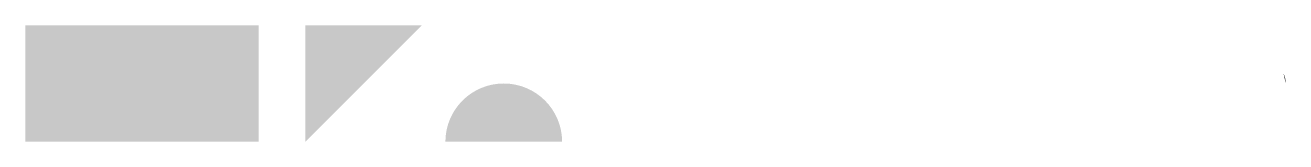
# Model space of a CAD drawing. Extents: x 0 to 540, y 0 to 50.
import ezdxf

# ---------------------------------------------------------------- set-up
doc = ezdxf.new("R2010")
doc.units = 0
doc.header["$MEASUREMENT"] = 0
doc.layers.add('HATCH_TEST', color=1, linetype='Continuous')

msp = doc.modelspace()

# ---------------------------------------------------------------- hatches: boundary and pattern name
at = {"layer": 'HATCH_TEST'}
h = msp.add_hatch(color=1, dxfattribs=at)
h.dxf.hatch_style = 1
h.paths.add_polyline_path([(0, 0), (100, 0), (100, 50), (0, 50)])
h = msp.add_hatch(color=3, dxfattribs=at)
h.dxf.hatch_style = 1
h.paths.add_polyline_path([(120, 0), (170, 50), (120, 50)])
h = msp.add_hatch(color=4, dxfattribs=at)
h.dxf.hatch_style = 1
edge = h.paths.add_edge_path()
edge.add_ellipse((500, 25), major_axis=(40, 0), ratio=0.5, start_angle=0, end_angle=6.2832)
h = msp.add_hatch(color=5, dxfattribs=at)
h.dxf.hatch_style = 1
edge = h.paths.add_edge_path()
edge.add_line((180, 0), (230, 0))
edge.add_arc((205, 0), 25, 0, 180)

doc.saveas('drawing.dxf')
